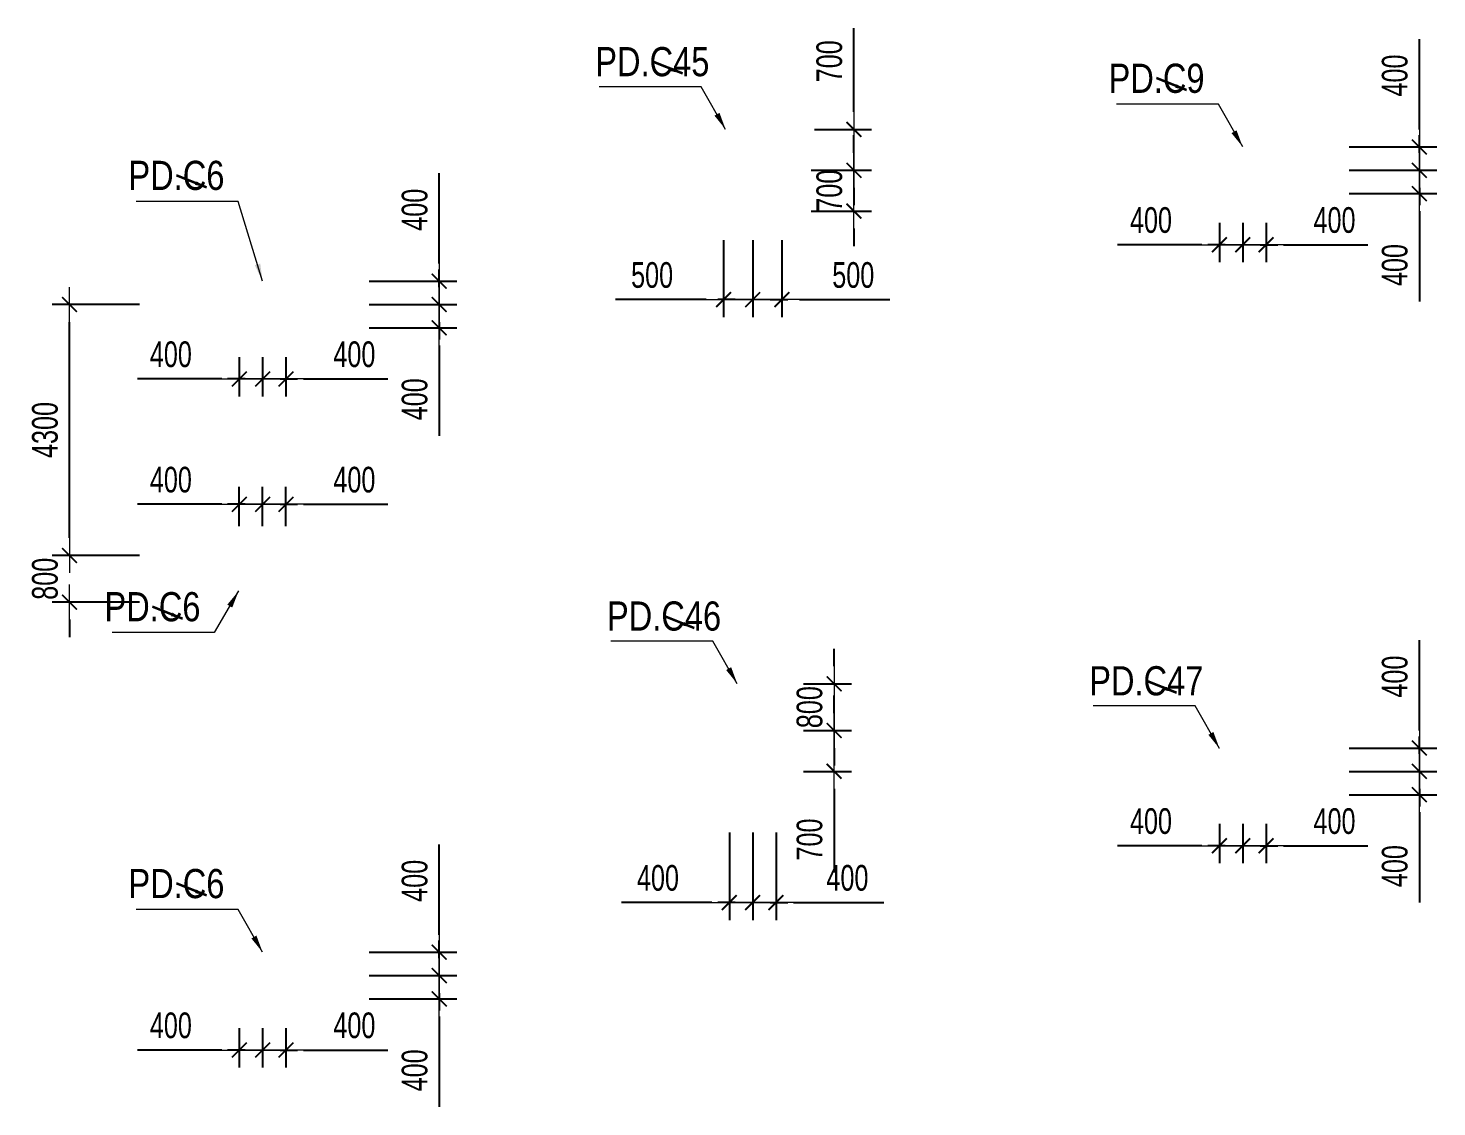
# Model space of a CAD drawing. Header units: millimetres. Extents: x -259680 to 286077, y -1281 to 94455.
# Drawn here: x 93381 to 117527, y 3151 to 21635 of the extents above; entities that cross this region are included whole.
import ezdxf
from ezdxf.enums import TextEntityAlignment as Align

# ---------------------------------------------------------------- set-up
doc = ezdxf.new("R2010")
doc.units = ezdxf.units.MM
doc.layers.get('Defpoints').update_dxf_attribs({"color": 151, "lineweight": 9})
for name, color, linetype, lineweight in [('$0$C1', 20, 'Continuous', 35), ('$1$NDC_S_ANNO', 7, 'Continuous', 20), ('$1$NDC_S_DIM', 1, 'Continuous', 15), ('NDC_S_DIM', 1, 'Continuous', 15)]:
    doc.layers.add(name, color=color, linetype=linetype, lineweight=lineweight)
doc.styles.add('$1$NDC_DIM', font='', dxfattribs={"width": 0.75})
doc.styles.add('$2$ARIAL', font='arial.ttf', dxfattribs={"width": 0.8})
doc.styles.add('NDC_DIM', font='', dxfattribs={"width": 0.75})
doc.styles.get('$1$NDC_DIM').set_extended_font_data('Dotum')
doc.styles.get('NDC_DIM').set_extended_font_data('Dotum')
doc.dimstyles.new('$0$NDC_dim_150', dxfattribs={"dimscale": 150, "dimtxt": 2.2, "dimasz": 1.5, "dimexe": 1.5, "dimexo": 2.5, "dimgap": 1, "dimtad": 1, "dimdec": 0, "dimzin": 0, "dimdsep": 46, "dimtxsty": '$1$NDC_DIM', "dimblk": '$1$DIMMARK', "dimcen": 0.09, "dimdle": 1.2, "dimclrd": 1, "dimclre": 1, "dimclrt": 3, "dimadec": 0, "dimazin": 0, "dimtfac": 1, "dimtdec": 0, "dimtix": 1, "dimtofl": 0, "dimtmove": 0, "dimatfit": 3, "dimfxl": 6, "dimfxlon": 1, "dimtolj": 1, "dimtzin": 0, "dimarcsym": 0})
doc.dimstyles.new('$1$NDC_dim_iso', dxfattribs={"dimtxt": 2.2, "dimasz": 1, "dimexe": 1.5, "dimexo": 2.5, "dimgap": 1, "dimtad": 1, "dimdec": 0, "dimzin": 0, "dimdsep": 46, "dimtxsty": '$1$NDC_DIM', "dimblk": '$1$DIMMARK', "dimcen": 0.09, "dimdle": 1.2, "dimclrd": 1, "dimclre": 1, "dimclrt": 3, "dimadec": 0, "dimazin": 0, "dimtfac": 1, "dimtdec": 0, "dimtix": 1, "dimtofl": 0, "dimtmove": 0, "dimatfit": 3, "dimfxl": 6, "dimfxlon": 1, "dimtolj": 1, "dimtzin": 0, "dimarcsym": 0})
doc.dimstyles.new('NDC_dim_200', dxfattribs={"dimscale": 200, "dimtxt": 2.2, "dimasz": 1.5, "dimexe": 1.5, "dimexo": 2.5, "dimgap": 1, "dimtad": 1, "dimdec": 0, "dimzin": 0, "dimdsep": 46, "dimtxsty": 'NDC_DIM', "dimblk": 'DIMMARK', "dimcen": 0.09, "dimdle": 1.2, "dimclrd": 1, "dimclre": 1, "dimclrt": 3, "dimadec": 0, "dimazin": 0, "dimtfac": 1, "dimtdec": 0, "dimtix": 1, "dimtofl": 0, "dimtmove": 0, "dimatfit": 3, "dimfxl": 6, "dimfxlon": 1, "dimtolj": 1, "dimtzin": 0, "dimarcsym": 0})

# ---------------------------------------------------------------- blocks, each defined once
blk = doc.blocks.new('$1$DIMMARK')
at = {"layer": '$1$NDC_S_DIM', "color": 1}
blk.add_line((-1.5, 0), (1, 0), dxfattribs=at)
at = {"layer": '$1$NDC_S_DIM', "color": 2, "const_width": 0.1}
blk.add_lwpolyline([(-0.424, -0.424), (0.424, 0.424)], dxfattribs=at)
blk = doc.blocks.new('DIMMARK')
at = {"layer": 'NDC_S_DIM', "color": 1}
blk.add_line((-1.5, 0), (1, 0), dxfattribs=at)
at = {"layer": 'NDC_S_DIM', "color": 2, "const_width": 0.1}
blk.add_lwpolyline([(-0.424, -0.424), (0.424, 0.424)], dxfattribs=at)
blk = doc.blocks.new('*D366')
at = {"layer": 'Defpoints', "color": 0, "ltscale": 100, "transparency": 16777216}
for p in [(97400, 5000), (97800, 5000), (97800, 4124)]:
    blk.add_point(p, dxfattribs=at)
at = {"layer": 'NDC_S_DIM', "color": 1, "lineweight": -2, "ltscale": 100, "transparency": 16777216}
for p, q in [((97400, 4500), (97400, 3824)), ((97800, 4500), (97800, 3824)), ((97100, 4124), (96800, 4124)), ((98100, 4124), (99545, 4124))]:
    blk.add_line(p, q, dxfattribs=at)
at = {"layer": 'NDC_S_DIM', "color": 1, "lineweight": -2, "ltscale": 100, "transparency": 16777216, "xscale": 300, "yscale": 300, "zscale": 300}
blk.add_blockref('DIMMARK', (97400, 4124), dxfattribs=at)
at = {"layer": 'NDC_S_DIM', "color": 1, "lineweight": -2, "ltscale": 100, "transparency": 16777216, "xscale": 300, "yscale": 300, "zscale": 300, "rotation": 180}
blk.add_blockref('DIMMARK', (97800, 4124), dxfattribs=at)
at = {"layer": 'NDC_S_DIM', "color": 3, "ltscale": 100, "transparency": 16777216, "insert": (98973, 4545), "char_height": 440, "attachment_point": 5, "style": 'NDC_DIM'}
blk.add_mtext('\\A1;400', dxfattribs=at)
blk = doc.blocks.new('*D367')
at = {"layer": 'Defpoints', "color": 0, "ltscale": 100, "transparency": 16777216}
for p in [(97000, 5000), (97400, 5000), (97400, 4124)]:
    blk.add_point(p, dxfattribs=at)
at = {"layer": 'NDC_S_DIM', "color": 1, "lineweight": -2, "ltscale": 100, "transparency": 16777216}
for p, q in [((97000, 4500), (97000, 3824)), ((97400, 4500), (97400, 3824)), ((96700, 4124), (95255, 4124)), ((97700, 4124), (98000, 4124))]:
    blk.add_line(p, q, dxfattribs=at)
at = {"layer": 'NDC_S_DIM', "color": 1, "lineweight": -2, "ltscale": 100, "transparency": 16777216, "xscale": 300, "yscale": 300, "zscale": 300}
blk.add_blockref('DIMMARK', (97000, 4124), dxfattribs=at)
at = {"layer": 'NDC_S_DIM', "color": 1, "lineweight": -2, "ltscale": 100, "transparency": 16777216, "xscale": 300, "yscale": 300, "zscale": 300, "rotation": 180}
blk.add_blockref('DIMMARK', (97400, 4124), dxfattribs=at)
at = {"layer": 'NDC_S_DIM', "color": 3, "ltscale": 100, "transparency": 16777216, "insert": (95827, 4545), "char_height": 440, "attachment_point": 5, "style": 'NDC_DIM'}
blk.add_mtext('\\A1;400', dxfattribs=at)
blk = doc.blocks.new('*D368')
at = {"layer": 'Defpoints', "color": 0, "ltscale": 100, "transparency": 16777216}
for p in [(97800, 5800), (100427, 5800), (97800, 5400)]:
    blk.add_point(p, dxfattribs=at)
at = {"layer": 'NDC_S_DIM', "color": 1, "lineweight": -2, "ltscale": 100, "transparency": 16777216}
for p, q in [((100427, 6100), (100427, 7649)), ((99227, 5800), (100727, 5800)), ((99227, 5400), (100727, 5400)), ((100427, 5100), (100427, 4800))]:
    blk.add_line(p, q, dxfattribs=at)
at = {"layer": 'NDC_S_DIM', "color": 1, "lineweight": -2, "ltscale": 100, "transparency": 16777216, "xscale": 300, "yscale": 300, "zscale": 300}
for p, rotation in [((100427, 5800), 270), ((100427, 5400), 90)]:
    blk.add_blockref('DIMMARK', p, dxfattribs=dict(at, rotation=rotation))
at = {"layer": 'NDC_S_DIM', "color": 3, "ltscale": 100, "transparency": 16777216, "insert": (100007, 7024), "char_height": 440, "attachment_point": 5, "rotation": 90, "style": 'NDC_DIM'}
blk.add_mtext('\\A1;400', dxfattribs=at)
blk = doc.blocks.new('*D369')
at = {"layer": 'Defpoints', "color": 0, "ltscale": 100, "transparency": 16777216}
for p in [(97800, 5400), (100427, 5400), (97800, 5000)]:
    blk.add_point(p, dxfattribs=at)
at = {"layer": 'NDC_S_DIM', "color": 1, "lineweight": -2, "ltscale": 100, "transparency": 16777216}
for p, q in [((100427, 5700), (100427, 6000)), ((99227, 5400), (100727, 5400)), ((99227, 5000), (100727, 5000)), ((100427, 4700), (100427, 3151))]:
    blk.add_line(p, q, dxfattribs=at)
at = {"layer": 'NDC_S_DIM', "color": 1, "lineweight": -2, "ltscale": 100, "transparency": 16777216, "xscale": 300, "yscale": 300, "zscale": 300}
for p, rotation in [((100427, 5400), 270), ((100427, 5000), 90)]:
    blk.add_blockref('DIMMARK', p, dxfattribs=dict(at, rotation=rotation))
at = {"layer": 'NDC_S_DIM', "color": 3, "ltscale": 100, "transparency": 16777216, "insert": (100007, 3776), "char_height": 440, "attachment_point": 5, "rotation": 90, "style": 'NDC_DIM'}
blk.add_mtext('\\A1;400', dxfattribs=at)
blk = doc.blocks.new('*D370')
at = {"layer": 'Defpoints', "color": 0, "ltscale": 100, "transparency": 16777216}
for p in [(97400, 16500), (97800, 16500), (97800, 15624)]:
    blk.add_point(p, dxfattribs=at)
at = {"layer": 'NDC_S_DIM', "color": 1, "lineweight": -2, "ltscale": 100, "transparency": 16777216}
for p, q in [((97400, 16000), (97400, 15324)), ((97800, 16000), (97800, 15324)), ((97100, 15624), (96800, 15624)), ((98100, 15624), (99545, 15624))]:
    blk.add_line(p, q, dxfattribs=at)
at = {"layer": 'NDC_S_DIM', "color": 1, "lineweight": -2, "ltscale": 100, "transparency": 16777216, "xscale": 300, "yscale": 300, "zscale": 300}
blk.add_blockref('DIMMARK', (97400, 15624), dxfattribs=at)
at = {"layer": 'NDC_S_DIM', "color": 1, "lineweight": -2, "ltscale": 100, "transparency": 16777216, "xscale": 300, "yscale": 300, "zscale": 300, "rotation": 180}
blk.add_blockref('DIMMARK', (97800, 15624), dxfattribs=at)
at = {"layer": 'NDC_S_DIM', "color": 3, "ltscale": 100, "transparency": 16777216, "insert": (98973, 16045), "char_height": 440, "attachment_point": 5, "style": 'NDC_DIM'}
blk.add_mtext('\\A1;400', dxfattribs=at)
blk = doc.blocks.new('*D371')
at = {"layer": 'Defpoints', "color": 0, "ltscale": 100, "transparency": 16777216}
for p in [(97000, 16500), (97400, 16500), (97400, 15624)]:
    blk.add_point(p, dxfattribs=at)
at = {"layer": 'NDC_S_DIM', "color": 1, "lineweight": -2, "ltscale": 100, "transparency": 16777216}
for p, q in [((97000, 16000), (97000, 15324)), ((97400, 16000), (97400, 15324)), ((96700, 15624), (95255, 15624)), ((97700, 15624), (98000, 15624))]:
    blk.add_line(p, q, dxfattribs=at)
at = {"layer": 'NDC_S_DIM', "color": 1, "lineweight": -2, "ltscale": 100, "transparency": 16777216, "xscale": 300, "yscale": 300, "zscale": 300}
blk.add_blockref('DIMMARK', (97000, 15624), dxfattribs=at)
at = {"layer": 'NDC_S_DIM', "color": 1, "lineweight": -2, "ltscale": 100, "transparency": 16777216, "xscale": 300, "yscale": 300, "zscale": 300, "rotation": 180}
blk.add_blockref('DIMMARK', (97400, 15624), dxfattribs=at)
at = {"layer": 'NDC_S_DIM', "color": 3, "ltscale": 100, "transparency": 16777216, "insert": (95827, 16045), "char_height": 440, "attachment_point": 5, "style": 'NDC_DIM'}
blk.add_mtext('\\A1;400', dxfattribs=at)
blk = doc.blocks.new('*D372')
at = {"layer": 'Defpoints', "color": 0, "ltscale": 100, "transparency": 16777216}
for p in [(97800, 17300), (100427, 17300), (97800, 16900)]:
    blk.add_point(p, dxfattribs=at)
at = {"layer": 'NDC_S_DIM', "color": 1, "lineweight": -2, "ltscale": 100, "transparency": 16777216}
for p, q in [((100427, 17600), (100427, 19149)), ((99227, 17300), (100727, 17300)), ((99227, 16900), (100727, 16900)), ((100427, 16600), (100427, 16300))]:
    blk.add_line(p, q, dxfattribs=at)
at = {"layer": 'NDC_S_DIM', "color": 1, "lineweight": -2, "ltscale": 100, "transparency": 16777216, "xscale": 300, "yscale": 300, "zscale": 300}
for p, rotation in [((100427, 17300), 270), ((100427, 16900), 90)]:
    blk.add_blockref('DIMMARK', p, dxfattribs=dict(at, rotation=rotation))
at = {"layer": 'NDC_S_DIM', "color": 3, "ltscale": 100, "transparency": 16777216, "insert": (100007, 18524), "char_height": 440, "attachment_point": 5, "rotation": 90, "style": 'NDC_DIM'}
blk.add_mtext('\\A1;400', dxfattribs=at)
blk = doc.blocks.new('*D373')
at = {"layer": 'Defpoints', "color": 0, "ltscale": 100, "transparency": 16777216}
for p in [(97800, 16900), (100427, 16900), (97800, 16500)]:
    blk.add_point(p, dxfattribs=at)
at = {"layer": 'NDC_S_DIM', "color": 1, "lineweight": -2, "ltscale": 100, "transparency": 16777216}
for p, q in [((100427, 17200), (100427, 17500)), ((99227, 16900), (100727, 16900)), ((99227, 16500), (100727, 16500)), ((100427, 16200), (100427, 14651))]:
    blk.add_line(p, q, dxfattribs=at)
at = {"layer": 'NDC_S_DIM', "color": 1, "lineweight": -2, "ltscale": 100, "transparency": 16777216, "xscale": 300, "yscale": 300, "zscale": 300}
for p, rotation in [((100427, 16900), 270), ((100427, 16500), 90)]:
    blk.add_blockref('DIMMARK', p, dxfattribs=dict(at, rotation=rotation))
at = {"layer": 'NDC_S_DIM', "color": 3, "ltscale": 100, "transparency": 16777216, "insert": (100007, 15276), "char_height": 440, "attachment_point": 5, "rotation": 90, "style": 'NDC_DIM'}
blk.add_mtext('\\A1;400', dxfattribs=at)
blk = doc.blocks.new('*D394')
at = {"layer": 'Defpoints', "color": 0, "ltscale": 100, "transparency": 16777216}
for p in [(97800, 13476), (97400, 12600), (97800, 12600)]:
    blk.add_point(p, dxfattribs=at)
at = {"layer": 'NDC_S_DIM', "color": 1, "lineweight": -2, "ltscale": 100, "transparency": 16777216}
for p, q in [((97400, 13100), (97400, 13776)), ((97800, 13100), (97800, 13776)), ((97100, 13476), (96800, 13476)), ((98100, 13476), (99545, 13476))]:
    blk.add_line(p, q, dxfattribs=at)
at = {"layer": 'NDC_S_DIM', "color": 1, "lineweight": -2, "ltscale": 100, "transparency": 16777216, "xscale": 300, "yscale": 300, "zscale": 300}
blk.add_blockref('DIMMARK', (97400, 13476), dxfattribs=at)
at = {"layer": 'NDC_S_DIM', "color": 1, "lineweight": -2, "ltscale": 100, "transparency": 16777216, "xscale": 300, "yscale": 300, "zscale": 300, "rotation": 180}
blk.add_blockref('DIMMARK', (97800, 13476), dxfattribs=at)
at = {"layer": 'NDC_S_DIM', "color": 3, "ltscale": 100, "transparency": 16777216, "insert": (98973, 13896), "char_height": 440, "attachment_point": 5, "style": 'NDC_DIM'}
blk.add_mtext('\\A1;400', dxfattribs=at)
blk = doc.blocks.new('*D395')
at = {"layer": 'Defpoints', "color": 0, "ltscale": 100, "transparency": 16777216}
for p in [(97400, 13476), (97000, 12600), (97400, 12600)]:
    blk.add_point(p, dxfattribs=at)
at = {"layer": 'NDC_S_DIM', "color": 1, "lineweight": -2, "ltscale": 100, "transparency": 16777216}
for p, q in [((97000, 13100), (97000, 13776)), ((97400, 13100), (97400, 13776)), ((96700, 13476), (95255, 13476)), ((97700, 13476), (98000, 13476))]:
    blk.add_line(p, q, dxfattribs=at)
at = {"layer": 'NDC_S_DIM', "color": 1, "lineweight": -2, "ltscale": 100, "transparency": 16777216, "xscale": 300, "yscale": 300, "zscale": 300}
blk.add_blockref('DIMMARK', (97000, 13476), dxfattribs=at)
at = {"layer": 'NDC_S_DIM', "color": 1, "lineweight": -2, "ltscale": 100, "transparency": 16777216, "xscale": 300, "yscale": 300, "zscale": 300, "rotation": 180}
blk.add_blockref('DIMMARK', (97400, 13476), dxfattribs=at)
at = {"layer": 'NDC_S_DIM', "color": 3, "ltscale": 100, "transparency": 16777216, "insert": (95827, 13896), "char_height": 440, "attachment_point": 5, "style": 'NDC_DIM'}
blk.add_mtext('\\A1;400', dxfattribs=at)
blk = doc.blocks.new('*D506')
at = {"layer": 'Defpoints', "color": 0, "ltscale": 100, "transparency": 16777216}
for p in [(114200, 18800), (114600, 18800), (114600, 17924)]:
    blk.add_point(p, dxfattribs=at)
at = {"layer": 'NDC_S_DIM', "color": 1, "lineweight": -2, "ltscale": 100, "transparency": 16777216}
for p, q in [((114200, 18300), (114200, 17624)), ((114600, 18300), (114600, 17624)), ((113900, 17924), (113600, 17924)), ((114900, 17924), (116345, 17924))]:
    blk.add_line(p, q, dxfattribs=at)
at = {"layer": 'NDC_S_DIM', "color": 1, "lineweight": -2, "ltscale": 100, "transparency": 16777216, "xscale": 300, "yscale": 300, "zscale": 300}
blk.add_blockref('DIMMARK', (114200, 17924), dxfattribs=at)
at = {"layer": 'NDC_S_DIM', "color": 1, "lineweight": -2, "ltscale": 100, "transparency": 16777216, "xscale": 300, "yscale": 300, "zscale": 300, "rotation": 180}
blk.add_blockref('DIMMARK', (114600, 17924), dxfattribs=at)
at = {"layer": 'NDC_S_DIM', "color": 3, "ltscale": 100, "transparency": 16777216, "insert": (115773, 18345), "char_height": 440, "attachment_point": 5, "style": 'NDC_DIM'}
blk.add_mtext('\\A1;400', dxfattribs=at)
blk = doc.blocks.new('*D507')
at = {"layer": 'Defpoints', "color": 0, "ltscale": 100, "transparency": 16777216}
for p in [(113800, 18800), (114200, 18800), (114200, 17924)]:
    blk.add_point(p, dxfattribs=at)
at = {"layer": 'NDC_S_DIM', "color": 1, "lineweight": -2, "ltscale": 100, "transparency": 16777216}
for p, q in [((113800, 18300), (113800, 17624)), ((114200, 18300), (114200, 17624)), ((113500, 17924), (112055, 17924)), ((114500, 17924), (114800, 17924))]:
    blk.add_line(p, q, dxfattribs=at)
at = {"layer": 'NDC_S_DIM', "color": 1, "lineweight": -2, "ltscale": 100, "transparency": 16777216, "xscale": 300, "yscale": 300, "zscale": 300}
blk.add_blockref('DIMMARK', (113800, 17924), dxfattribs=at)
at = {"layer": 'NDC_S_DIM', "color": 1, "lineweight": -2, "ltscale": 100, "transparency": 16777216, "xscale": 300, "yscale": 300, "zscale": 300, "rotation": 180}
blk.add_blockref('DIMMARK', (114200, 17924), dxfattribs=at)
at = {"layer": 'NDC_S_DIM', "color": 3, "ltscale": 100, "transparency": 16777216, "insert": (112627, 18345), "char_height": 440, "attachment_point": 5, "style": 'NDC_DIM'}
blk.add_mtext('\\A1;400', dxfattribs=at)
blk = doc.blocks.new('*D508')
at = {"layer": 'Defpoints', "color": 0, "ltscale": 100, "transparency": 16777216}
for p in [(114600, 19600), (117227, 19600), (114600, 19200)]:
    blk.add_point(p, dxfattribs=at)
at = {"layer": 'NDC_S_DIM', "color": 1, "lineweight": -2, "ltscale": 100, "transparency": 16777216}
for p, q in [((117227, 19900), (117227, 21449)), ((116027, 19600), (117527, 19600)), ((116027, 19200), (117527, 19200)), ((117227, 18900), (117227, 18600))]:
    blk.add_line(p, q, dxfattribs=at)
at = {"layer": 'NDC_S_DIM', "color": 1, "lineweight": -2, "ltscale": 100, "transparency": 16777216, "xscale": 300, "yscale": 300, "zscale": 300}
for p, rotation in [((117227, 19600), 270), ((117227, 19200), 90)]:
    blk.add_blockref('DIMMARK', p, dxfattribs=dict(at, rotation=rotation))
at = {"layer": 'NDC_S_DIM', "color": 3, "ltscale": 100, "transparency": 16777216, "insert": (116807, 20824), "char_height": 440, "attachment_point": 5, "rotation": 90, "style": 'NDC_DIM'}
blk.add_mtext('\\A1;400', dxfattribs=at)
blk = doc.blocks.new('*D509')
at = {"layer": 'Defpoints', "color": 0, "ltscale": 100, "transparency": 16777216}
for p in [(114600, 19200), (117227, 19200), (114600, 18800)]:
    blk.add_point(p, dxfattribs=at)
at = {"layer": 'NDC_S_DIM', "color": 1, "lineweight": -2, "ltscale": 100, "transparency": 16777216}
for p, q in [((117227, 19500), (117227, 19800)), ((116027, 19200), (117527, 19200)), ((116027, 18800), (117527, 18800)), ((117227, 18500), (117227, 16951))]:
    blk.add_line(p, q, dxfattribs=at)
at = {"layer": 'NDC_S_DIM', "color": 1, "lineweight": -2, "ltscale": 100, "transparency": 16777216, "xscale": 300, "yscale": 300, "zscale": 300}
for p, rotation in [((117227, 19200), 270), ((117227, 18800), 90)]:
    blk.add_blockref('DIMMARK', p, dxfattribs=dict(at, rotation=rotation))
at = {"layer": 'NDC_S_DIM', "color": 3, "ltscale": 100, "transparency": 16777216, "insert": (116807, 17576), "char_height": 440, "attachment_point": 5, "rotation": 90, "style": 'NDC_DIM'}
blk.add_mtext('\\A1;400', dxfattribs=at)
blk = doc.blocks.new('*D510')
at = {"layer": 'Defpoints', "color": 0, "ltscale": 100, "transparency": 16777216}
for p in [(114200, 8500), (114600, 8500), (114600, 7624)]:
    blk.add_point(p, dxfattribs=at)
at = {"layer": 'NDC_S_DIM', "color": 1, "lineweight": -2, "ltscale": 100, "transparency": 16777216}
for p, q in [((114200, 8000), (114200, 7324)), ((114600, 8000), (114600, 7324)), ((113900, 7624), (113600, 7624)), ((114900, 7624), (116345, 7624))]:
    blk.add_line(p, q, dxfattribs=at)
at = {"layer": 'NDC_S_DIM', "color": 1, "lineweight": -2, "ltscale": 100, "transparency": 16777216, "xscale": 300, "yscale": 300, "zscale": 300}
blk.add_blockref('DIMMARK', (114200, 7624), dxfattribs=at)
at = {"layer": 'NDC_S_DIM', "color": 1, "lineweight": -2, "ltscale": 100, "transparency": 16777216, "xscale": 300, "yscale": 300, "zscale": 300, "rotation": 180}
blk.add_blockref('DIMMARK', (114600, 7624), dxfattribs=at)
at = {"layer": 'NDC_S_DIM', "color": 3, "ltscale": 100, "transparency": 16777216, "insert": (115773, 8045), "char_height": 440, "attachment_point": 5, "style": 'NDC_DIM'}
blk.add_mtext('\\A1;400', dxfattribs=at)
blk = doc.blocks.new('*D511')
at = {"layer": 'Defpoints', "color": 0, "ltscale": 100, "transparency": 16777216}
for p in [(113800, 8500), (114200, 8500), (114200, 7624)]:
    blk.add_point(p, dxfattribs=at)
at = {"layer": 'NDC_S_DIM', "color": 1, "lineweight": -2, "ltscale": 100, "transparency": 16777216}
for p, q in [((113800, 8000), (113800, 7324)), ((114200, 8000), (114200, 7324)), ((113500, 7624), (112055, 7624)), ((114500, 7624), (114800, 7624))]:
    blk.add_line(p, q, dxfattribs=at)
at = {"layer": 'NDC_S_DIM', "color": 1, "lineweight": -2, "ltscale": 100, "transparency": 16777216, "xscale": 300, "yscale": 300, "zscale": 300}
blk.add_blockref('DIMMARK', (113800, 7624), dxfattribs=at)
at = {"layer": 'NDC_S_DIM', "color": 1, "lineweight": -2, "ltscale": 100, "transparency": 16777216, "xscale": 300, "yscale": 300, "zscale": 300, "rotation": 180}
blk.add_blockref('DIMMARK', (114200, 7624), dxfattribs=at)
at = {"layer": 'NDC_S_DIM', "color": 3, "ltscale": 100, "transparency": 16777216, "insert": (112627, 8045), "char_height": 440, "attachment_point": 5, "style": 'NDC_DIM'}
blk.add_mtext('\\A1;400', dxfattribs=at)
blk = doc.blocks.new('*D512')
at = {"layer": 'Defpoints', "color": 0, "ltscale": 100, "transparency": 16777216}
for p in [(114600, 9300), (117227, 9300), (114600, 8900)]:
    blk.add_point(p, dxfattribs=at)
at = {"layer": 'NDC_S_DIM', "color": 1, "lineweight": -2, "ltscale": 100, "transparency": 16777216}
for p, q in [((117227, 9600), (117227, 11149)), ((116027, 9300), (117527, 9300)), ((116027, 8900), (117527, 8900)), ((117227, 8600), (117227, 8300))]:
    blk.add_line(p, q, dxfattribs=at)
at = {"layer": 'NDC_S_DIM', "color": 1, "lineweight": -2, "ltscale": 100, "transparency": 16777216, "xscale": 300, "yscale": 300, "zscale": 300}
for p, rotation in [((117227, 9300), 270), ((117227, 8900), 90)]:
    blk.add_blockref('DIMMARK', p, dxfattribs=dict(at, rotation=rotation))
at = {"layer": 'NDC_S_DIM', "color": 3, "ltscale": 100, "transparency": 16777216, "insert": (116807, 10524), "char_height": 440, "attachment_point": 5, "rotation": 90, "style": 'NDC_DIM'}
blk.add_mtext('\\A1;400', dxfattribs=at)
blk = doc.blocks.new('*D513')
at = {"layer": 'Defpoints', "color": 0, "ltscale": 100, "transparency": 16777216}
for p in [(114600, 8900), (117227, 8900), (114600, 8500)]:
    blk.add_point(p, dxfattribs=at)
at = {"layer": 'NDC_S_DIM', "color": 1, "lineweight": -2, "ltscale": 100, "transparency": 16777216}
for p, q in [((117227, 9200), (117227, 9500)), ((116027, 8900), (117527, 8900)), ((116027, 8500), (117527, 8500)), ((117227, 8200), (117227, 6651))]:
    blk.add_line(p, q, dxfattribs=at)
at = {"layer": 'NDC_S_DIM', "color": 1, "lineweight": -2, "ltscale": 100, "transparency": 16777216, "xscale": 300, "yscale": 300, "zscale": 300}
for p, rotation in [((117227, 8900), 270), ((117227, 8500), 90)]:
    blk.add_blockref('DIMMARK', p, dxfattribs=dict(at, rotation=rotation))
at = {"layer": 'NDC_S_DIM', "color": 3, "ltscale": 100, "transparency": 16777216, "insert": (116807, 7276), "char_height": 440, "attachment_point": 5, "rotation": 90, "style": 'NDC_DIM'}
blk.add_mtext('\\A1;400', dxfattribs=at)
blk = doc.blocks.new('*D868')
at = {"layer": 'Defpoints', "color": 0, "ltscale": 100, "transparency": 16777216}
for p in [(105300, 18500), (105800, 18500), (105300, 16983)]:
    blk.add_point(p, dxfattribs=at)
at = {"layer": 'NDC_S_DIM', "color": 1, "lineweight": -2, "ltscale": 100, "transparency": 16777216}
for p, q in [((105300, 18000), (105300, 16683)), ((105800, 18000), (105800, 16683)), ((105000, 16983), (103451, 16983)), ((106100, 16983), (106400, 16983))]:
    blk.add_line(p, q, dxfattribs=at)
at = {"layer": 'NDC_S_DIM', "color": 1, "lineweight": -2, "ltscale": 100, "transparency": 16777216, "xscale": 300, "yscale": 300, "zscale": 300}
blk.add_blockref('DIMMARK', (105300, 16983), dxfattribs=at)
at = {"layer": 'NDC_S_DIM', "color": 1, "lineweight": -2, "ltscale": 100, "transparency": 16777216, "xscale": 300, "yscale": 300, "zscale": 300, "rotation": 180}
blk.add_blockref('DIMMARK', (105800, 16983), dxfattribs=at)
at = {"layer": 'NDC_S_DIM', "color": 3, "ltscale": 100, "transparency": 16777216, "insert": (104076, 17403), "char_height": 440, "attachment_point": 5, "style": 'NDC_DIM'}
blk.add_mtext('\\A1;500', dxfattribs=at)
blk = doc.blocks.new('*D869')
at = {"layer": 'Defpoints', "color": 0, "ltscale": 100, "transparency": 16777216}
for p in [(105800, 18500), (106300, 18500), (106300, 16983)]:
    blk.add_point(p, dxfattribs=at)
at = {"layer": 'NDC_S_DIM', "color": 1, "lineweight": -2, "ltscale": 100, "transparency": 16777216}
for p, q in [((105800, 18000), (105800, 16683)), ((106300, 18000), (106300, 16683)), ((105500, 16983), (105200, 16983)), ((106600, 16983), (108149, 16983))]:
    blk.add_line(p, q, dxfattribs=at)
at = {"layer": 'NDC_S_DIM', "color": 1, "lineweight": -2, "ltscale": 100, "transparency": 16777216, "xscale": 300, "yscale": 300, "zscale": 300}
blk.add_blockref('DIMMARK', (105800, 16983), dxfattribs=at)
at = {"layer": 'NDC_S_DIM', "color": 1, "lineweight": -2, "ltscale": 100, "transparency": 16777216, "xscale": 300, "yscale": 300, "zscale": 300, "rotation": 180}
blk.add_blockref('DIMMARK', (106300, 16983), dxfattribs=at)
at = {"layer": 'NDC_S_DIM', "color": 3, "ltscale": 100, "transparency": 16777216, "insert": (107524, 17403), "char_height": 440, "attachment_point": 5, "style": 'NDC_DIM'}
blk.add_mtext('\\A1;500', dxfattribs=at)
blk = doc.blocks.new('*D870')
at = {"layer": 'Defpoints', "color": 0, "ltscale": 100, "transparency": 16777216}
for p in [(106300, 19200), (106300, 18500), (107535, 18500)]:
    blk.add_point(p, dxfattribs=at)
at = {"layer": 'NDC_S_DIM', "color": 1, "lineweight": -2, "ltscale": 100, "transparency": 16777216}
for p, q in [((107535, 19500), (107535, 19800)), ((106800, 19200), (107835, 19200)), ((106800, 18500), (107835, 18500)), ((107535, 18200), (107535, 17900))]:
    blk.add_line(p, q, dxfattribs=at)
at = {"layer": 'NDC_S_DIM', "color": 1, "lineweight": -2, "ltscale": 100, "transparency": 16777216, "xscale": 300, "yscale": 300, "zscale": 300}
for p, rotation in [((107535, 19200), 270), ((107535, 18500), 90)]:
    blk.add_blockref('DIMMARK', p, dxfattribs=dict(at, rotation=rotation))
at = {"layer": 'NDC_S_DIM', "color": 3, "ltscale": 100, "transparency": 16777216, "insert": (107115, 18850), "char_height": 440, "attachment_point": 5, "rotation": 90, "style": 'NDC_DIM'}
blk.add_mtext('\\A1;700', dxfattribs=at)
blk = doc.blocks.new('*D871')
at = {"layer": 'Defpoints', "color": 0, "ltscale": 100, "transparency": 16777216}
for p in [(106360, 19900), (107535, 19900), (106360, 19200)]:
    blk.add_point(p, dxfattribs=at)
at = {"layer": 'NDC_S_DIM', "color": 1, "lineweight": -2, "ltscale": 100, "transparency": 16777216}
for p, q in [((107535, 20200), (107535, 21635)), ((106860, 19900), (107835, 19900)), ((106860, 19200), (107835, 19200)), ((107535, 18900), (107535, 18600))]:
    blk.add_line(p, q, dxfattribs=at)
at = {"layer": 'NDC_S_DIM', "color": 1, "lineweight": -2, "ltscale": 100, "transparency": 16777216, "xscale": 300, "yscale": 300, "zscale": 300}
for p, rotation in [((107535, 19900), 270), ((107535, 19200), 90)]:
    blk.add_blockref('DIMMARK', p, dxfattribs=dict(at, rotation=rotation))
at = {"layer": 'NDC_S_DIM', "color": 3, "ltscale": 100, "transparency": 16777216, "insert": (107115, 21068), "char_height": 440, "attachment_point": 5, "rotation": 90, "style": 'NDC_DIM'}
blk.add_mtext('\\A1;700', dxfattribs=at)
blk = doc.blocks.new('*D872')
at = {"layer": 'Defpoints', "color": 0, "ltscale": 100, "transparency": 16777216}
for p in [(106171, 10400), (106171, 9600), (107196, 9600)]:
    blk.add_point(p, dxfattribs=at)
at = {"layer": 'NDC_S_DIM', "color": 1, "lineweight": -2, "ltscale": 100, "transparency": 16777216}
for p, q in [((107196, 10700), (107196, 11000)), ((106671, 10400), (107496, 10400)), ((106671, 9600), (107496, 9600)), ((107196, 9300), (107196, 9000))]:
    blk.add_line(p, q, dxfattribs=at)
at = {"layer": 'NDC_S_DIM', "color": 1, "lineweight": -2, "ltscale": 100, "transparency": 16777216, "xscale": 300, "yscale": 300, "zscale": 300}
for p, rotation in [((107196, 10400), 270), ((107196, 9600), 90)]:
    blk.add_blockref('DIMMARK', p, dxfattribs=dict(at, rotation=rotation))
at = {"layer": 'NDC_S_DIM', "color": 3, "ltscale": 100, "transparency": 16777216, "insert": (106776, 10000), "char_height": 440, "attachment_point": 5, "rotation": 90, "style": 'NDC_DIM'}
blk.add_mtext('\\A1;800', dxfattribs=at)
blk = doc.blocks.new('*D873')
at = {"layer": 'Defpoints', "color": 0, "ltscale": 100, "transparency": 16777216}
for p in [(106171, 9600), (106171, 8900), (107196, 8900)]:
    blk.add_point(p, dxfattribs=at)
at = {"layer": 'NDC_S_DIM', "color": 1, "lineweight": -2, "ltscale": 100, "transparency": 16777216}
for p, q in [((107196, 9900), (107196, 10200)), ((106671, 9600), (107496, 9600)), ((106671, 8900), (107496, 8900)), ((107196, 8600), (107196, 7165))]:
    blk.add_line(p, q, dxfattribs=at)
at = {"layer": 'NDC_S_DIM', "color": 1, "lineweight": -2, "ltscale": 100, "transparency": 16777216, "xscale": 300, "yscale": 300, "zscale": 300}
for p, rotation in [((107196, 9600), 270), ((107196, 8900), 90)]:
    blk.add_blockref('DIMMARK', p, dxfattribs=dict(at, rotation=rotation))
at = {"layer": 'NDC_S_DIM', "color": 3, "ltscale": 100, "transparency": 16777216, "insert": (106776, 7732), "char_height": 440, "attachment_point": 5, "rotation": 90, "style": 'NDC_DIM'}
blk.add_mtext('\\A1;700', dxfattribs=at)
blk = doc.blocks.new('*D874')
at = {"layer": 'Defpoints', "color": 0, "ltscale": 100, "transparency": 16777216}
for p in [(105800, 9600), (106200, 9600), (106200, 6652)]:
    blk.add_point(p, dxfattribs=at)
at = {"layer": 'NDC_S_DIM', "color": 1, "lineweight": -2, "ltscale": 100, "transparency": 16777216}
for p, q in [((105800, 7852), (105800, 6352)), ((106200, 7852), (106200, 6352)), ((105500, 6652), (105200, 6652)), ((106500, 6652), (108049, 6652))]:
    blk.add_line(p, q, dxfattribs=at)
at = {"layer": 'NDC_S_DIM', "color": 1, "lineweight": -2, "ltscale": 100, "transparency": 16777216, "xscale": 300, "yscale": 300, "zscale": 300}
blk.add_blockref('DIMMARK', (105800, 6652), dxfattribs=at)
at = {"layer": 'NDC_S_DIM', "color": 1, "lineweight": -2, "ltscale": 100, "transparency": 16777216, "xscale": 300, "yscale": 300, "zscale": 300, "rotation": 180}
blk.add_blockref('DIMMARK', (106200, 6652), dxfattribs=at)
at = {"layer": 'NDC_S_DIM', "color": 3, "ltscale": 100, "transparency": 16777216, "insert": (107424, 7072), "char_height": 440, "attachment_point": 5, "style": 'NDC_DIM'}
blk.add_mtext('\\A1;400', dxfattribs=at)
blk = doc.blocks.new('*D875')
at = {"layer": 'Defpoints', "color": 0, "ltscale": 100, "transparency": 16777216}
for p in [(105400, 9600), (105800, 9600), (105800, 6652)]:
    blk.add_point(p, dxfattribs=at)
at = {"layer": 'NDC_S_DIM', "color": 1, "lineweight": -2, "ltscale": 100, "transparency": 16777216}
for p, q in [((105400, 7852), (105400, 6352)), ((105800, 7852), (105800, 6352)), ((105100, 6652), (103551, 6652)), ((106100, 6652), (106400, 6652))]:
    blk.add_line(p, q, dxfattribs=at)
at = {"layer": 'NDC_S_DIM', "color": 1, "lineweight": -2, "ltscale": 100, "transparency": 16777216, "xscale": 300, "yscale": 300, "zscale": 300}
blk.add_blockref('DIMMARK', (105400, 6652), dxfattribs=at)
at = {"layer": 'NDC_S_DIM', "color": 1, "lineweight": -2, "ltscale": 100, "transparency": 16777216, "xscale": 300, "yscale": 300, "zscale": 300, "rotation": 180}
blk.add_blockref('DIMMARK', (105800, 6652), dxfattribs=at)
at = {"layer": 'NDC_S_DIM', "color": 3, "ltscale": 100, "transparency": 16777216, "insert": (104176, 7072), "char_height": 440, "attachment_point": 5, "style": 'NDC_DIM'}
blk.add_mtext('\\A1;400', dxfattribs=at)
blk = doc.blocks.new('*D1187')
at = {"layer": 'Defpoints', "color": 0, "ltscale": 100, "transparency": 16777216}
for p in [(94090, 16900), (97000, 16900), (97000, 12600)]:
    blk.add_point(p, dxfattribs=at)
at = {"layer": 'NDC_S_DIM', "color": 1, "lineweight": -2, "ltscale": 100, "transparency": 16777216}
for p, q in [((95290, 16900), (93790, 16900)), ((94090, 12900), (94090, 16600)), ((95290, 12600), (93790, 12600))]:
    blk.add_line(p, q, dxfattribs=at)
at = {"layer": 'NDC_S_DIM', "color": 1, "lineweight": -2, "ltscale": 100, "transparency": 16777216, "xscale": 300, "yscale": 300, "zscale": 300}
for p, rotation in [((94090, 16900), 90), ((94090, 12600), 270)]:
    blk.add_blockref('DIMMARK', p, dxfattribs=dict(at, rotation=rotation))
at = {"layer": 'NDC_S_DIM', "color": 3, "ltscale": 100, "transparency": 16777216, "insert": (93670, 14750), "char_height": 440, "attachment_point": 5, "rotation": 90, "style": 'NDC_DIM'}
blk.add_mtext('\\A1;4300', dxfattribs=at)
blk = doc.blocks.new('*D1188')
at = {"layer": 'Defpoints', "color": 0, "ltscale": 100, "transparency": 16777216}
for p in [(97000, 12600), (94090, 11800), (97000, 11800)]:
    blk.add_point(p, dxfattribs=at)
at = {"layer": 'NDC_S_DIM', "color": 1, "lineweight": -2, "ltscale": 100, "transparency": 16777216}
for p, q in [((94090, 12900), (94090, 13200)), ((95290, 12600), (93790, 12600)), ((95290, 11800), (93790, 11800)), ((94090, 11500), (94090, 11200))]:
    blk.add_line(p, q, dxfattribs=at)
at = {"layer": 'NDC_S_DIM', "color": 1, "lineweight": -2, "ltscale": 100, "transparency": 16777216, "xscale": 300, "yscale": 300, "zscale": 300}
for p, rotation in [((94090, 12600), 270), ((94090, 11800), 90)]:
    blk.add_blockref('DIMMARK', p, dxfattribs=dict(at, rotation=rotation))
at = {"layer": 'NDC_S_DIM', "color": 3, "ltscale": 100, "transparency": 16777216, "insert": (93670, 12200), "char_height": 440, "attachment_point": 5, "rotation": 90, "style": 'NDC_DIM'}
blk.add_mtext('\\A1;800', dxfattribs=at)
blk = doc.blocks.new('*U220')
at = {"layer": '$1$NDC_S_ANNO', "ltscale": 0.8, "style": '$2$ARIAL', "width": 0.8, "flags": 1}
blk.add_attdef('CHU_THICH', text='', height=2.5, dxfattribs=at).set_placement((0, 0), align=Align.MIDDLE_CENTER)
at = {"layer": '$1$NDC_S_ANNO', "ltscale": 0.8, "style": '$2$ARIAL', "width": 0.8}
blk.add_attdef('TEN', text='', height=2.5, dxfattribs=at).set_placement((-2.58, 1.03), align=Align.MIDDLE_CENTER)
at = {"layer": 'Defpoints'}
blk.add_leader([(0, 0), (-2.58, 1.03)], dimstyle='$1$NDC_dim_iso', override={"dimgap": 0.625, "dimtad": 0}, dxfattribs=at)
blk = doc.blocks.new('$0$co t check')
at = {"layer": '$0$C1', "xscale": 200, "yscale": 200, "zscale": 200}
for p, values in [((102555, 20856), {'TEN': 'PD.C45'}), ((111198, 20571), {'TEN': 'PD.C9'}), ((94398, 18907), {'TEN': 'PD.C6'}), ((93987, 11516), {'TEN': 'PD.C6'}), ((102756, 11356), {'TEN': 'PD.C46'}), ((111022, 10246), {'TEN': 'PD.C47'}), ((94398, 6771), {'TEN': 'PD.C6'})]:
    blk.add_blockref('*U220', p, dxfattribs=at).add_auto_attribs(values)
at = {"layer": '$0$C1'}
for points in [[(103296, 19900), (102878, 20632), (101129, 20632)], [(112159, 19600), (111742, 20332), (109993, 20332)], [(95359, 17300), (94942, 18668), (93193, 18668)], [(94948, 11991), (94531, 11277), (92782, 11277)], [(103496, 10400), (103079, 11132), (101329, 11132)], [(111762, 9290), (111345, 10022), (109596, 10022)], [(95359, 5800), (94942, 6532), (93193, 6532)]]:
    blk.add_leader(points, dimstyle='$0$NDC_dim_150', override={"dimasz": 2, "dimgap": 1, "dimtad": 0}, dxfattribs=at)

msp = doc.modelspace()

# ---------------------------------------------------------------- block references
at = {"layer": '$1$NDC_S_DIM'}
msp.add_blockref('$0$co t check', (2040.6, 0), dxfattribs=at)

# ---------------------------------------------------------------- dimensions: what is measured, and where the dimension line sits
at = {"layer": 'NDC_S_DIM', "ltscale": 100}
for base, p1, p2, picture, middle in [((107534.9, 19900), (106360, 19200), (106360, 19900), '*D871', (107534.9, 21067.6)), ((117226.7, 19600), (114600, 19200), (114600, 19600), '*D508', (117226.7, 20824.3)), ((117226.7, 19200), (114600, 18800), (114600, 19200), '*D509', (117226.7, 17575.7)), ((100426.7, 17300), (97800, 16900), (97800, 17300), '*D372', (100426.7, 18524.3)), ((100426.7, 16900), (97800, 16500), (97800, 16900), '*D373', (100426.7, 15275.7)), ((117226.7, 9300), (114600, 8900), (114600, 9300), '*D512', (117226.7, 10524.3)), ((107196.3, 8900), (106170.7, 9600), (106170.7, 8900), '*D873', (107196.3, 7732.4)), ((117226.7, 8900), (114600, 8500), (114600, 8900), '*D513', (117226.7, 7275.7)), ((100426.7, 5800), (97800, 5400), (97800, 5800), '*D368', (100426.7, 7024.3)), ((100426.7, 5400), (97800, 5000), (97800, 5400), '*D369', (100426.7, 3775.7))]:
    dim = msp.add_linear_dim(base=base, p1=p1, p2=p2, angle=90, dimstyle='NDC_dim_200', dxfattribs=at)
    dim.commit()
    dim.dimension.update_dxf_attribs({"geometry": picture, "text_midpoint": middle, "dimtype": 160})
for base, p1, p2, picture, middle in [((107534.9, 18500), (106300, 19200), (106300, 18500), '*D870', (107114.6, 18850)), ((94090, 16900), (97000, 12600), (97000, 16900), '*D1187', (93670, 14750)), ((94090, 11800), (97000, 12600), (97000, 11800), '*D1188', (93670, 12200)), ((107196.3, 9600), (106170.7, 10400), (106170.7, 9600), '*D872', (106776, 10000))]:
    dim = msp.add_linear_dim(base=base, p1=p1, p2=p2, angle=90, dimstyle='NDC_dim_200', dxfattribs=at)
    dim.commit()
    dim.dimension.update_dxf_attribs({"geometry": picture, "text_midpoint": middle})
for base, p1, p2, picture, middle in [((114200, 17924.4), (113800, 18800), (114200, 18800), '*D507', (112627.5, 17924.4)), ((114600, 17924.4), (114200, 18800), (114600, 18800), '*D506', (115772.5, 17924.4)), ((105300, 16982.9), (105800, 18500), (105300, 18500), '*D868', (104075.7, 16982.9)), ((106300, 16982.9), (105800, 18500), (106300, 18500), '*D869', (107524.3, 16982.9)), ((97400, 15624.4), (97000, 16500), (97400, 16500), '*D371', (95827.5, 15624.4)), ((97800, 15624.4), (97400, 16500), (97800, 16500), '*D370', (98972.5, 15624.4)), ((97400, 13475.6), (97000, 12600), (97400, 12600), '*D395', (95827.5, 13475.6)), ((97800, 13475.6), (97400, 12600), (97800, 12600), '*D394', (98972.5, 13475.6)), ((105800, 6652.1), (105400, 9600), (105800, 9600), '*D875', (104175.7, 6652.1)), ((106200, 6652.1), (105800, 9600), (106200, 9600), '*D874', (107424.3, 6652.1)), ((114200, 7624.4), (113800, 8500), (114200, 8500), '*D511', (112627.5, 7624.4)), ((114600, 7624.4), (114200, 8500), (114600, 8500), '*D510', (115772.5, 7624.4)), ((97400, 4124.4), (97000, 5000), (97400, 5000), '*D367', (95827.5, 4124.4)), ((97800, 4124.4), (97400, 5000), (97800, 5000), '*D366', (98972.5, 4124.4))]:
    dim = msp.add_linear_dim(base=base, p1=p1, p2=p2, dimstyle='NDC_dim_200', dxfattribs=at)
    dim.commit()
    dim.dimension.update_dxf_attribs({"geometry": picture, "text_midpoint": middle, "dimtype": 160})

doc.saveas('drawing.dxf')
